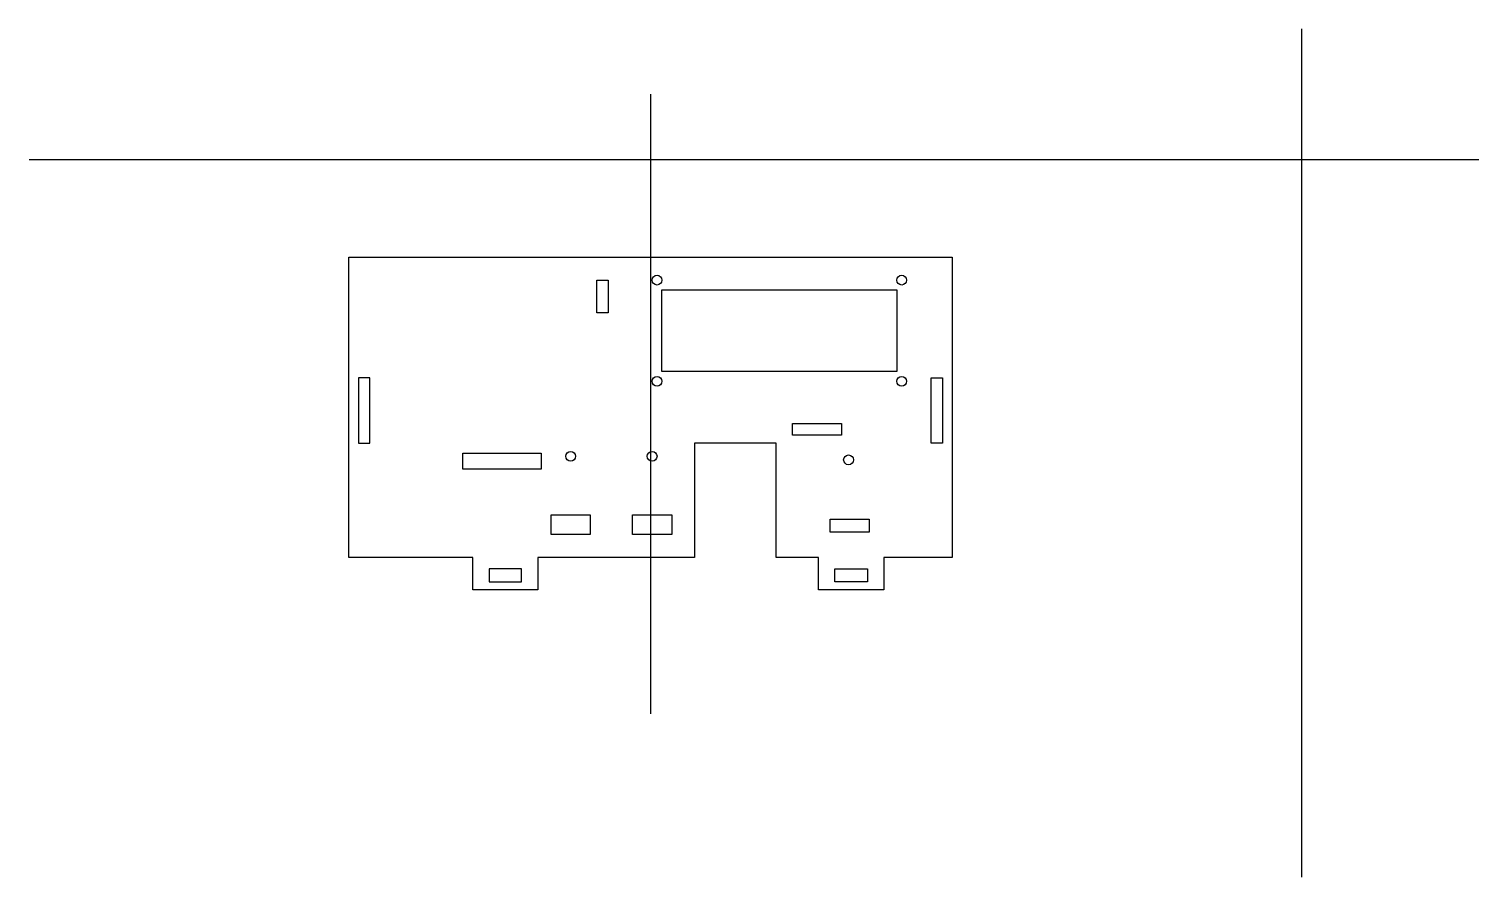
# Model space of a CAD drawing. Header units: millimetres. Extents: x -390 to 54, y -220 to 40.
import ezdxf

# ---------------------------------------------------------------- set-up
doc = ezdxf.new("R2010")
doc.units = ezdxf.units.MM
doc.layers.get('0').update_dxf_attribs({"linetype": 'CONTINUOUS'})

msp = doc.modelspace()

# ---------------------------------------------------------------- linework, layer by layer
for p, q in [((0, 40), (0, -220)), ((-199.5, 20), (-199.5, -170)), ((-390, 0), (54.44, 0))]:
    msp.add_line(p, q)
for points in [[(-292, -30), (-107, -30), (-107, -122), (-128, -122), (-128, -132), (-148, -132), (-148, -122), (-159, -122), (-161, -122), (-161, -114), (-161, -87), (-186, -87), (-186, -117), (-186, -122), (-234, -122), (-234, -132), (-254, -132), (-254, -122), (-292, -122)], [(-216, -37), (-212.5, -37), (-212.5, -47), (-216, -47)], [(-196, -40), (-124, -40), (-124, -65), (-196, -65)], [(-285.5, -67), (-289, -67), (-289, -87), (-285.5, -87)], [(-113.5, -67), (-110, -67), (-110, -87), (-113.5, -87)], [(-156, -81), (-141, -81), (-141, -84.5), (-156, -84.5)], [(-257, -90), (-233, -90), (-233, -95), (-257, -95)], [(-230, -109), (-218, -109), (-218, -115), (-230, -115)], [(-205, -109), (-193, -109), (-193, -115), (-205, -115)], [(-144.46, -110.25), (-132.46, -110.25), (-132.46, -114.25), (-144.46, -114.25)], [(-239, -125.5), (-249, -125.5), (-249, -129.5), (-239, -129.5)], [(-143, -125.5), (-133, -125.5), (-133, -129.5), (-143, -129.5)]]:
    msp.add_lwpolyline(points, close=True)
for centre in [(-197.5, -37), (-122.5, -37), (-197.5, -68), (-122.5, -68), (-224, -91), (-199, -91), (-138.8, -92.1)]:
    msp.add_circle(centre, 1.5)

doc.saveas('drawing.dxf')
